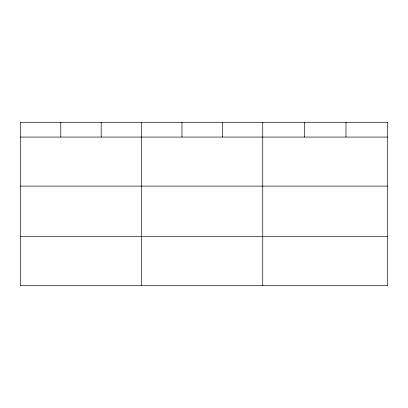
<?xml version="1.0" encoding="UTF-8"?>
<svg xmlns="http://www.w3.org/2000/svg" width="408" height="408" viewBox="0 0 408 408"><rect width="100%" height="100%" fill="white"/><g stroke="black" fill="none" stroke-linecap="round" stroke-linejoin="round"><path stroke-width="0.61" d="M20.4 137.068L387.6 137.068M20.4 186.114L387.6 186.114M20.4 236.65L387.6 236.65M345.984 122.303L345.984 137.068M304.368 122.303L304.368 137.068M262.752 122.303L262.752 285.697M222.36 122.303L222.36 137.068M181.968 122.303L181.968 137.068M141.576 122.303L141.576 285.697M101.184 122.303L101.184 137.068M60.792 122.303L60.792 137.068M387.6 122.303L20.4 122.303L20.4 285.697L387.6 285.697L387.6 122.303"/></g></svg>
